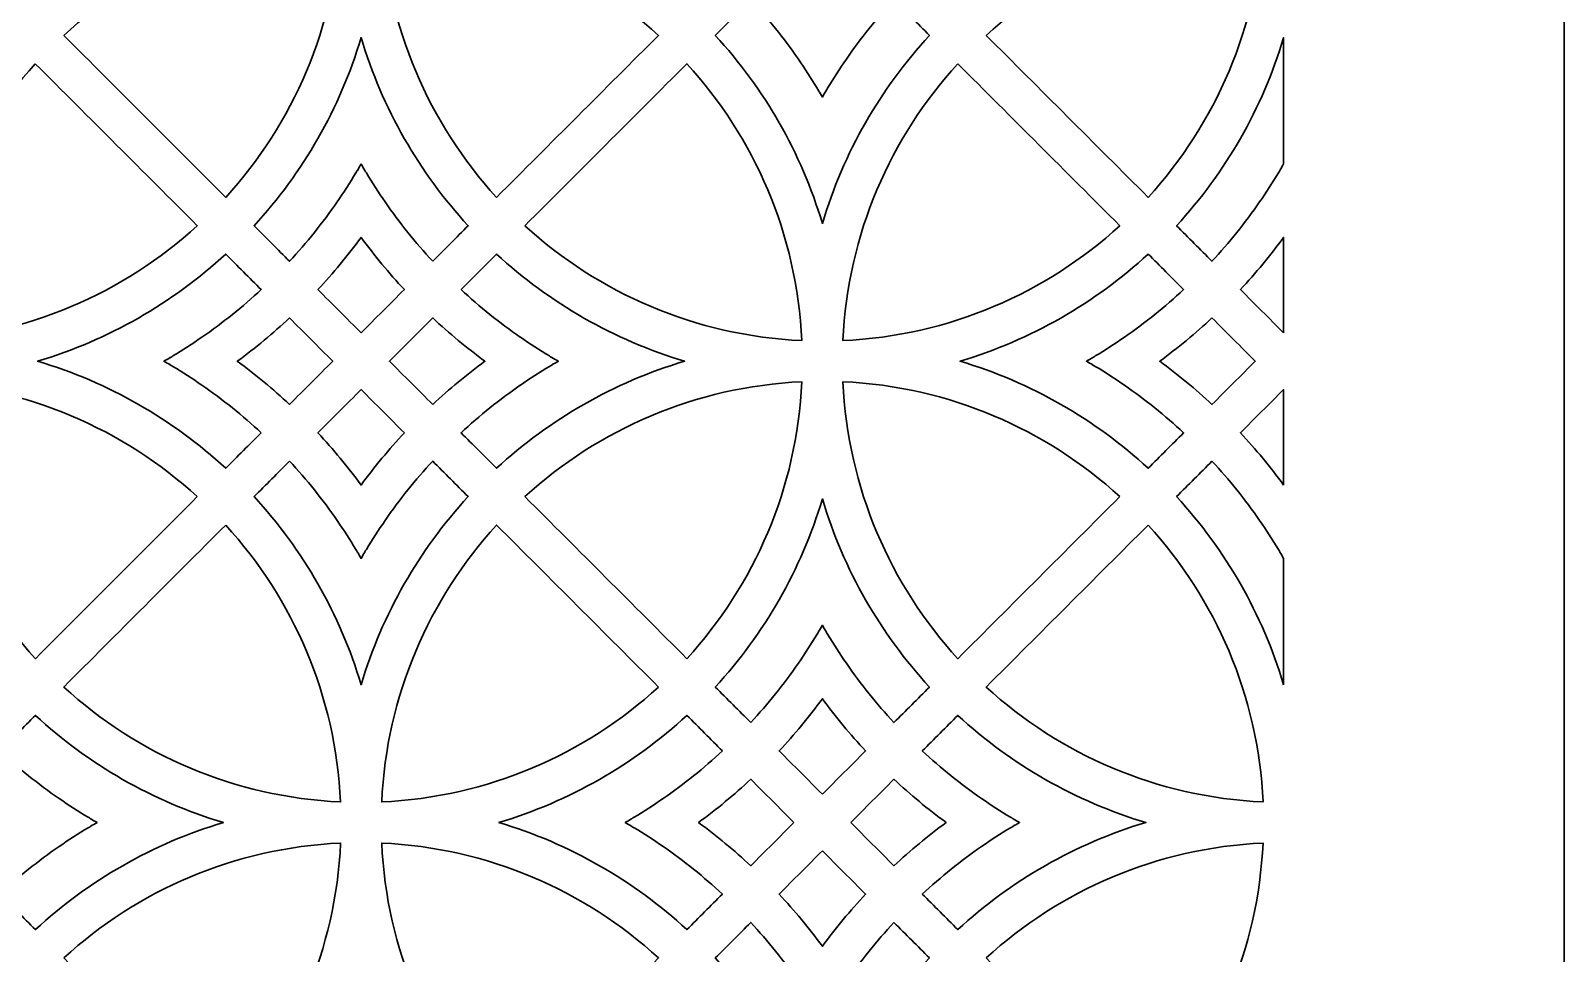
# Model space of a CAD drawing. Header units: centimetres. Extents: x 8 to 12.9, y -9 to 9.
# Drawn here: x 9.774 to 12.902, y -4.971 to -3.089 of the extents above; entities that cross this region are included whole.
import ezdxf

# ---------------------------------------------------------------- set-up
doc = ezdxf.new("R2010")
doc.units = ezdxf.units.CM
doc.header["$MEASUREMENT"] = 0
doc.layers.add('layer 1', color=7, linetype='Continuous')

msp = doc.modelspace()

# ---------------------------------------------------------------- linework, layer by layer
at = {"layer": 'layer 1', "color": 250, "lineweight": 30}
for points, knots in [([(12.90221, 9.00077), (11.26585, 9.00077), (9.62949, 9.00077), (7.99312, 9.00077), (7.99312, 9.00077), (7.99312, 3.53168), (7.99312, -1.93741), (7.99312, -7.4065), (7.99312, -7.4065), (7.99314, -7.4065), (7.99315, -7.4065), (7.99316, -7.4065), (7.99316, -7.4065), (7.99316, -7.93741), (7.99316, -8.46832), (7.99316, -8.99923), (7.99316, -8.99923), (8.18407, -8.99923), (8.37498, -8.99923), (8.56589, -8.99923), (8.56589, -8.99923), (8.56589, -8.91742), (8.56589, -8.8356), (8.56589, -8.75378), (8.56589, -8.75378), (8.76783, -8.75378), (8.96977, -8.75378), (9.17171, -8.75378), (9.17171, -8.75378), (9.17171, -8.5939), (9.17171, -8.43402), (9.17171, -8.27413), (9.17171, -8.27413), (9.25341, -8.27251), (9.33511, -8.27088), (9.4168, -8.26924), (9.4168, -8.26924), (9.43131, -8.31061), (9.45032, -8.34649), (9.48189, -8.37816), (9.48189, -8.37816), (9.5128, -8.40916), (9.54474, -8.42833), (9.58226, -8.43705), (9.58226, -8.43705), (9.63191, -8.4486), (9.68435, -8.44357), (9.72421, -8.4088), (9.72421, -8.4088), (9.76278, -8.37514), (9.78504, -8.32123), (9.79304, -8.2698), (9.79304, -8.2698), (9.81586, -8.27211), (9.83527, -8.27158), (9.85358, -8.26896), (9.85358, -8.26896), (9.94495, -8.25588), (9.9881, -8.19807), (9.99582, -8.11089), (9.99582, -8.11089), (9.99771, -8.08953), (9.9962, -8.06844), (9.98941, -8.04988), (9.98941, -8.04988), (9.99085, -8.05023), (9.99229, -8.05059), (9.99372, -8.05095), (9.99372, -8.05095), (10.02596, -8.0621), (10.0582, -8.07324), (10.09045, -8.08439), (10.09045, -8.08439), (10.10979, -8.28195), (10.26235, -8.43577), (10.44769, -8.43577), (10.44769, -8.43577), (10.63302, -8.43577), (10.78558, -8.28195), (10.80493, -8.08439), (10.80493, -8.08439), (10.83717, -8.07324), (10.86941, -8.0621), (10.90165, -8.05095), (10.90165, -8.05095), (10.90309, -8.05059), (10.90452, -8.05023), (10.90596, -8.04988), (10.90596, -8.04988), (10.89917, -8.06844), (10.89767, -8.08953), (10.89956, -8.11089), (10.89956, -8.11089), (10.90727, -8.19807), (10.95043, -8.25588), (11.04179, -8.26896), (11.04179, -8.26896), (11.0601, -8.27158), (11.07952, -8.27211), (11.10234, -8.2698), (11.10234, -8.2698), (11.11033, -8.32123), (11.13259, -8.37514), (11.17117, -8.4088), (11.17117, -8.4088), (11.21102, -8.44357), (11.26346, -8.4486), (11.31312, -8.43705), (11.31312, -8.43705), (11.35063, -8.42833), (11.38257, -8.40916), (11.41348, -8.37816), (11.41348, -8.37816), (11.44506, -8.34649), (11.46406, -8.31061), (11.47857, -8.26924), (11.47857, -8.26924), (11.56027, -8.27088), (11.64196, -8.27251), (11.72366, -8.27413), (11.72366, -8.27413), (11.72366, -8.43402), (11.72366, -8.5939), (11.72366, -8.75378), (11.72366, -8.75378), (11.9256, -8.75378), (12.12754, -8.75378), (12.32948, -8.75378), (12.32948, -8.75378), (12.32948, -8.8356), (12.32948, -8.91742), (12.32948, -8.99923), (12.32948, -8.99923), (12.52039, -8.99923), (12.7113, -8.99923), (12.90221, -8.99923), (12.90221, -8.99923), (12.90221, -8.46832), (12.90221, -7.93741), (12.90221, -7.4065), (12.90221, -7.4065), (12.90221, -1.93741), (12.90221, 3.53168), (12.90221, 9.00077)], [0, 0, 0, 0, 0.027027, 0.027027, 0.027027, 0.027027, 0.0540541, 0.0540541, 0.0540541, 0.0540541, 0.0810811, 0.0810811, 0.0810811, 0.0810811, 0.1081081, 0.1081081, 0.1081081, 0.1081081, 0.1351351, 0.1351351, 0.1351351, 0.1351351, 0.1621622, 0.1621622, 0.1621622, 0.1621622, 0.1891892, 0.1891892, 0.1891892, 0.1891892, 0.2162162, 0.2162162, 0.2162162, 0.2162162, 0.2432432, 0.2432432, 0.2432432, 0.2432432, 0.2702703, 0.2702703, 0.2702703, 0.2702703, 0.2972973, 0.2972973, 0.2972973, 0.2972973, 0.3243243, 0.3243243, 0.3243243, 0.3243243, 0.3513514, 0.3513514, 0.3513514, 0.3513514, 0.3783784, 0.3783784, 0.3783784, 0.3783784, 0.4054054, 0.4054054, 0.4054054, 0.4054054, 0.4324324, 0.4324324, 0.4324324, 0.4324324, 0.4594595, 0.4594595, 0.4594595, 0.4594595, 0.4864865, 0.4864865, 0.4864865, 0.4864865, 0.5135135, 0.5135135, 0.5135135, 0.5135135, 0.5405405, 0.5405405, 0.5405405, 0.5405405, 0.5675676, 0.5675676, 0.5675676, 0.5675676, 0.5945946, 0.5945946, 0.5945946, 0.5945946, 0.6216216, 0.6216216, 0.6216216, 0.6216216, 0.6486486, 0.6486486, 0.6486486, 0.6486486, 0.6756757, 0.6756757, 0.6756757, 0.6756757, 0.7027027, 0.7027027, 0.7027027, 0.7027027, 0.7297297, 0.7297297, 0.7297297, 0.7297297, 0.7567568, 0.7567568, 0.7567568, 0.7567568, 0.7837838, 0.7837838, 0.7837838, 0.7837838, 0.8108108, 0.8108108, 0.8108108, 0.8108108, 0.8378378, 0.8378378, 0.8378378, 0.8378378, 0.8648649, 0.8648649, 0.8648649, 0.8648649, 0.8918919, 0.8918919, 0.8918919, 0.8918919, 0.9189189, 0.9189189, 0.9189189, 0.9189189, 0.9459459, 0.9459459, 0.9459459, 0.9459459, 1, 1, 1, 1]), ([(9.84092, -3.09825), (9.95106, -3.20841), (10.06121, -3.31857), (10.17136, -3.42871), (10.17136, -3.42871), (10.30873, -3.2783), (10.39575, -3.08113), (10.40572, -2.86388), (10.40572, -2.86388), (10.18847, -2.87385), (9.99131, -2.96088), (9.84092, -3.09825)], [0, 0, 0, 0, 0.25, 0.25, 0.25, 0.25, 0.5, 0.5, 0.5, 0.5, 1, 1, 1, 1]), ([(10.72398, -3.42871), (10.83413, -3.31857), (10.94427, -3.20841), (11.05442, -3.09827), (11.05442, -3.09827), (10.90402, -2.96089), (10.70686, -2.87386), (10.48962, -2.86389), (10.48962, -2.86389), (10.49959, -3.08113), (10.5866, -3.2783), (10.72398, -3.42871)], [0, 0, 0, 0, 0.25, 0.25, 0.25, 0.25, 0.5, 0.5, 0.5, 0.5, 1, 1, 1, 1]), ([(11.72273, -3.09827), (11.83289, -3.20842), (11.94304, -3.31857), (12.05319, -3.42872), (12.05319, -3.42872), (12.19058, -3.27832), (12.27761, -3.08113), (12.28758, -2.86388), (12.28758, -2.86388), (12.07032, -2.87385), (11.87314, -2.96088), (11.72273, -3.09827)], [0, 0, 0, 0, 0.25, 0.25, 0.25, 0.25, 0.5, 0.5, 0.5, 0.5, 1, 1, 1, 1]), ([(11.53461, -3.02586), (11.55876, -3.05), (11.58291, -3.07415), (11.60705, -3.0983), (11.60705, -3.0983), (11.50741, -3.20654), (11.43176, -3.33723), (11.38861, -3.48192), (11.38861, -3.48192), (11.34544, -3.33721), (11.26978, -3.20653), (11.17012, -3.09828), (11.17012, -3.09828), (11.19427, -3.07413), (11.2184, -3.04999), (11.24254, -3.02586), (11.24254, -3.02586), (11.27768, -3.06373), (11.31015, -3.10412), (11.33964, -3.14673), (11.33964, -3.14673), (11.33965, -3.14673), (11.33966, -3.14673), (11.33966, -3.14673), (11.33966, -3.14673), (11.33967, -3.14674), (11.33967, -3.14674), (11.33967, -3.14674), (11.33967, -3.14674), (11.33966, -3.14676), (11.33965, -3.14677), (11.33964, -3.14679), (11.33964, -3.14679), (11.35301, -3.16612), (11.36581, -3.18587), (11.37794, -3.20607), (11.37794, -3.20607), (11.37889, -3.20764), (11.37983, -3.20921), (11.38076, -3.21079), (11.38076, -3.21079), (11.38086, -3.21094), (11.38094, -3.21108), (11.38103, -3.21123), (11.38103, -3.21123), (11.38357, -3.21553), (11.38609, -3.21984), (11.38857, -3.22417), (11.38857, -3.22417), (11.39106, -3.21984), (11.39358, -3.21553), (11.39613, -3.21125), (11.39613, -3.21125), (11.39622, -3.21108), (11.3963, -3.21094), (11.3964, -3.21079), (11.3964, -3.21079), (11.39733, -3.20921), (11.39827, -3.20764), (11.39921, -3.20607), (11.39921, -3.20607), (11.41135, -3.18587), (11.42414, -3.16612), (11.43752, -3.14679), (11.43752, -3.14679), (11.43751, -3.14677), (11.4375, -3.14676), (11.43748, -3.14674), (11.43748, -3.14674), (11.43748, -3.14674), (11.43748, -3.14673), (11.43748, -3.14673), (11.43748, -3.14673), (11.4375, -3.14673), (11.43751, -3.14673), (11.43752, -3.14673), (11.43752, -3.14673), (11.46701, -3.10412), (11.49947, -3.06373), (11.53461, -3.02586)], [0, 0, 0, 0, 0.047619, 0.047619, 0.047619, 0.047619, 0.0952381, 0.0952381, 0.0952381, 0.0952381, 0.1428571, 0.1428571, 0.1428571, 0.1428571, 0.1904762, 0.1904762, 0.1904762, 0.1904762, 0.2380952, 0.2380952, 0.2380952, 0.2380952, 0.2857143, 0.2857143, 0.2857143, 0.2857143, 0.3333333, 0.3333333, 0.3333333, 0.3333333, 0.3809524, 0.3809524, 0.3809524, 0.3809524, 0.4285714, 0.4285714, 0.4285714, 0.4285714, 0.4761905, 0.4761905, 0.4761905, 0.4761905, 0.5238095, 0.5238095, 0.5238095, 0.5238095, 0.5714286, 0.5714286, 0.5714286, 0.5714286, 0.6190476, 0.6190476, 0.6190476, 0.6190476, 0.6666667, 0.6666667, 0.6666667, 0.6666667, 0.7142857, 0.7142857, 0.7142857, 0.7142857, 0.7619048, 0.7619048, 0.7619048, 0.7619048, 0.8095238, 0.8095238, 0.8095238, 0.8095238, 0.8571429, 0.8571429, 0.8571429, 0.8571429, 0.9047619, 0.9047619, 0.9047619, 0.9047619, 1, 1, 1, 1]), ([(10.5937, -3.55897), (10.61784, -3.53485), (10.64197, -3.51071), (10.6661, -3.48659), (10.6661, -3.48659), (10.56648, -3.37833), (10.49084, -3.24767), (10.44767, -3.103), (10.44767, -3.103), (10.4045, -3.24767), (10.32886, -3.37833), (10.22923, -3.48658), (10.22923, -3.48658), (10.25336, -3.51071), (10.2775, -3.53485), (10.30164, -3.55897), (10.30164, -3.55897), (10.33677, -3.5211), (10.36922, -3.48071), (10.39872, -3.4381), (10.39872, -3.4381), (10.39872, -3.4381), (10.39874, -3.4381), (10.39874, -3.4381), (10.39874, -3.4381), (10.39874, -3.43809), (10.39873, -3.43808), (10.39872, -3.43806), (10.39872, -3.43806), (10.41209, -3.41874), (10.42489, -3.39898), (10.43702, -3.37879), (10.43702, -3.37879), (10.43797, -3.37722), (10.43891, -3.37564), (10.43984, -3.37406), (10.43984, -3.37406), (10.43994, -3.37392), (10.44002, -3.37377), (10.44011, -3.37362), (10.44011, -3.37362), (10.44266, -3.36933), (10.44518, -3.36501), (10.44765, -3.36068), (10.44765, -3.36068), (10.44765, -3.36068), (10.44765, -3.36068), (10.44765, -3.36068), (10.44765, -3.36068), (10.44765, -3.36068), (10.44767, -3.36068), (10.44767, -3.36068), (10.44767, -3.36068), (10.44767, -3.36068), (10.44767, -3.36068), (10.44767, -3.36068), (10.44767, -3.36068), (10.44767, -3.36068), (10.44767, -3.36068), (10.44767, -3.36068), (10.44767, -3.36068), (10.44767, -3.36068), (10.44767, -3.36068), (10.44767, -3.36068), (10.44767, -3.36068), (10.44767, -3.36068), (10.44767, -3.36068), (10.44767, -3.36068), (10.44767, -3.36068), (10.45016, -3.36501), (10.45268, -3.36933), (10.45523, -3.37362), (10.45523, -3.37362), (10.45531, -3.37377), (10.4554, -3.37392), (10.45549, -3.37406), (10.45549, -3.37406), (10.45642, -3.37564), (10.45737, -3.37722), (10.45831, -3.37879), (10.45831, -3.37879), (10.47045, -3.39898), (10.48324, -3.41874), (10.49662, -3.43806), (10.49662, -3.43806), (10.49661, -3.43808), (10.4966, -3.43809), (10.49658, -3.4381), (10.49658, -3.4381), (10.4966, -3.4381), (10.49661, -3.4381), (10.49662, -3.4381), (10.49662, -3.4381), (10.52611, -3.48071), (10.55858, -3.5211), (10.5937, -3.55897)], [0, 0, 0, 0, 0.04, 0.04, 0.04, 0.04, 0.08, 0.08, 0.08, 0.08, 0.12, 0.12, 0.12, 0.12, 0.16, 0.16, 0.16, 0.16, 0.2, 0.2, 0.2, 0.2, 0.24, 0.24, 0.24, 0.24, 0.28, 0.28, 0.28, 0.28, 0.32, 0.32, 0.32, 0.32, 0.36, 0.36, 0.36, 0.36, 0.4, 0.4, 0.4, 0.4, 0.44, 0.44, 0.44, 0.44, 0.48, 0.48, 0.48, 0.48, 0.52, 0.52, 0.52, 0.52, 0.56, 0.56, 0.56, 0.56, 0.6, 0.6, 0.6, 0.6, 0.64, 0.64, 0.64, 0.64, 0.68, 0.68, 0.68, 0.68, 0.72, 0.72, 0.72, 0.72, 0.76, 0.76, 0.76, 0.76, 0.8, 0.8, 0.8, 0.8, 0.84, 0.84, 0.84, 0.84, 0.88, 0.88, 0.88, 0.88, 0.92, 0.92, 0.92, 0.92, 1, 1, 1, 1]), ([(12.32949, -3.36068), (12.32949, -3.27479), (12.32949, -3.18891), (12.32949, -3.10304), (12.32949, -3.10304), (12.28632, -3.2477), (12.21069, -3.37837), (12.11107, -3.4866), (12.11107, -3.4866), (12.1352, -3.51073), (12.15932, -3.53485), (12.18345, -3.55898), (12.18345, -3.55898), (12.21858, -3.52111), (12.25104, -3.48071), (12.28054, -3.43811), (12.28054, -3.43811), (12.28054, -3.43811), (12.28056, -3.43811), (12.28058, -3.43811), (12.28058, -3.43811), (12.28056, -3.4381), (12.28054, -3.43808), (12.28054, -3.43806), (12.28054, -3.43806), (12.29391, -3.41874), (12.30671, -3.39898), (12.31884, -3.37879), (12.31884, -3.37879), (12.31979, -3.37722), (12.32073, -3.37564), (12.32166, -3.37407), (12.32166, -3.37407), (12.32176, -3.37392), (12.32184, -3.37377), (12.32192, -3.37362), (12.32192, -3.37362), (12.32448, -3.36933), (12.32699, -3.36501), (12.32948, -3.36068), (12.32948, -3.36068), (12.32948, -3.36068), (12.32948, -3.36068), (12.32948, -3.36068), (12.32948, -3.36068), (12.32949, -3.36068), (12.32949, -3.36068), (12.32949, -3.36068)], [0, 0, 0, 0, 0.0769231, 0.0769231, 0.0769231, 0.0769231, 0.1538462, 0.1538462, 0.1538462, 0.1538462, 0.2307692, 0.2307692, 0.2307692, 0.2307692, 0.3076923, 0.3076923, 0.3076923, 0.3076923, 0.3846154, 0.3846154, 0.3846154, 0.3846154, 0.4615385, 0.4615385, 0.4615385, 0.4615385, 0.5384615, 0.5384615, 0.5384615, 0.5384615, 0.6153846, 0.6153846, 0.6153846, 0.6153846, 0.6923077, 0.6923077, 0.6923077, 0.6923077, 0.7692308, 0.7692308, 0.7692308, 0.7692308, 0.8461538, 0.8461538, 0.8461538, 0.8461538, 1, 1, 1, 1]), ([(9.78305, -3.15612), (9.89321, -3.26627), (10.00335, -3.37642), (10.1135, -3.48656), (10.1135, -3.48656), (9.96309, -3.62393), (9.76593, -3.71096), (9.54867, -3.72092), (9.54867, -3.72092), (9.55865, -3.50368), (9.64568, -3.30651), (9.78305, -3.15612)], [0, 0, 0, 0, 0.25, 0.25, 0.25, 0.25, 0.5, 0.5, 0.5, 0.5, 1, 1, 1, 1]), ([(10.78184, -3.48656), (10.89198, -3.37642), (11.00214, -3.26627), (11.11227, -3.15612), (11.11227, -3.15612), (11.24966, -3.30651), (11.33669, -3.50368), (11.34666, -3.72093), (11.34666, -3.72093), (11.12941, -3.71096), (10.93224, -3.62393), (10.78184, -3.48656)], [0, 0, 0, 0, 0.25, 0.25, 0.25, 0.25, 0.5, 0.5, 0.5, 0.5, 1, 1, 1, 1]), ([(11.66489, -3.15612), (11.77503, -3.26628), (11.88519, -3.37642), (11.99533, -3.48658), (11.99533, -3.48658), (11.84494, -3.62397), (11.64775, -3.711), (11.43049, -3.72096), (11.43049, -3.72096), (11.44045, -3.5037), (11.52749, -3.30653), (11.66489, -3.15612)], [0, 0, 0, 0, 0.25, 0.25, 0.25, 0.25, 0.5, 0.5, 0.5, 0.5, 1, 1, 1, 1]), ([(10.35948, -3.61683), (10.38887, -3.64623), (10.41827, -3.67562), (10.44767, -3.70501), (10.44767, -3.70501), (10.47707, -3.67562), (10.50646, -3.64623), (10.53586, -3.61683), (10.53586, -3.61683), (10.50443, -3.58313), (10.47497, -3.54757), (10.44767, -3.51032), (10.44767, -3.51032), (10.42037, -3.54757), (10.39091, -3.58313), (10.35948, -3.61683)], [0, 0, 0, 0, 0.2, 0.2, 0.2, 0.2, 0.4, 0.4, 0.4, 0.4, 0.6, 0.6, 0.6, 0.6, 1, 1, 1, 1]), ([(12.32949, -3.70501), (12.32949, -3.64012), (12.32949, -3.57522), (12.32949, -3.51033), (12.32949, -3.51033), (12.30218, -3.54758), (12.27273, -3.58313), (12.2413, -3.61684), (12.2413, -3.61684), (12.27069, -3.64623), (12.30009, -3.67562), (12.32949, -3.70501)], [0, 0, 0, 0, 0.25, 0.25, 0.25, 0.25, 0.5, 0.5, 0.5, 0.5, 1, 1, 1, 1]), ([(10.24377, -3.90891), (10.21964, -3.93304), (10.19551, -3.95717), (10.17138, -3.98131), (10.17138, -3.98131), (10.06313, -3.88168), (9.93246, -3.80604), (9.7878, -3.76288), (9.7878, -3.76288), (9.93246, -3.71971), (10.06313, -3.64406), (10.17138, -3.54444), (10.17138, -3.54444), (10.19551, -3.56856), (10.21964, -3.5927), (10.24377, -3.61684), (10.24377, -3.61684), (10.2059, -3.65197), (10.1655, -3.68443), (10.1229, -3.71392), (10.1229, -3.71392), (10.1229, -3.71393), (10.1229, -3.71394), (10.1229, -3.71396), (10.1229, -3.71396), (10.12289, -3.71394), (10.12287, -3.71393), (10.12285, -3.71392), (10.12285, -3.71392), (10.10352, -3.7273), (10.08377, -3.74009), (10.06357, -3.75222), (10.06357, -3.75222), (10.062, -3.75318), (10.06043, -3.75411), (10.05886, -3.75504), (10.05886, -3.75504), (10.05871, -3.75514), (10.05856, -3.75523), (10.05842, -3.75531), (10.05842, -3.75531), (10.05411, -3.75786), (10.0498, -3.76038), (10.04547, -3.76286), (10.04547, -3.76286), (10.04547, -3.76286), (10.04547, -3.76286), (10.04547, -3.76286), (10.04547, -3.76286), (10.04547, -3.76286), (10.04547, -3.76287), (10.04547, -3.76287), (10.04547, -3.76287), (10.04547, -3.76287), (10.04547, -3.76287), (10.04548, -3.76288), (10.04548, -3.76288), (10.04547, -3.76288), (10.04547, -3.76288), (10.04547, -3.76288), (10.04547, -3.76288), (10.04547, -3.76288), (10.04547, -3.76288), (10.04547, -3.76288), (10.04547, -3.76288), (10.04547, -3.76288), (10.04547, -3.76288), (10.04547, -3.76288), (10.04547, -3.76288), (10.0498, -3.76537), (10.05411, -3.76788), (10.05841, -3.77043), (10.05841, -3.77043), (10.05856, -3.77051), (10.05871, -3.77061), (10.05886, -3.77069), (10.05886, -3.77069), (10.06044, -3.77162), (10.062, -3.77258), (10.06357, -3.77351), (10.06357, -3.77351), (10.08377, -3.78565), (10.10352, -3.79845), (10.12285, -3.81182), (10.12285, -3.81182), (10.12287, -3.81181), (10.12289, -3.8118), (10.1229, -3.81178), (10.1229, -3.81178), (10.1229, -3.8118), (10.1229, -3.81181), (10.1229, -3.81183), (10.1229, -3.81183), (10.16551, -3.84132), (10.2059, -3.87378), (10.24377, -3.90891)], [0, 0, 0, 0, 0.04, 0.04, 0.04, 0.04, 0.08, 0.08, 0.08, 0.08, 0.12, 0.12, 0.12, 0.12, 0.16, 0.16, 0.16, 0.16, 0.2, 0.2, 0.2, 0.2, 0.24, 0.24, 0.24, 0.24, 0.28, 0.28, 0.28, 0.28, 0.32, 0.32, 0.32, 0.32, 0.36, 0.36, 0.36, 0.36, 0.4, 0.4, 0.4, 0.4, 0.44, 0.44, 0.44, 0.44, 0.48, 0.48, 0.48, 0.48, 0.52, 0.52, 0.52, 0.52, 0.56, 0.56, 0.56, 0.56, 0.6, 0.6, 0.6, 0.6, 0.64, 0.64, 0.64, 0.64, 0.68, 0.68, 0.68, 0.68, 0.72, 0.72, 0.72, 0.72, 0.76, 0.76, 0.76, 0.76, 0.8, 0.8, 0.8, 0.8, 0.84, 0.84, 0.84, 0.84, 0.88, 0.88, 0.88, 0.88, 0.92, 0.92, 0.92, 0.92, 1, 1, 1, 1]), ([(10.65156, -3.61684), (10.6757, -3.5927), (10.69983, -3.56858), (10.72396, -3.54444), (10.72396, -3.54444), (10.83221, -3.64406), (10.96288, -3.71971), (11.10754, -3.76288), (11.10754, -3.76288), (10.96288, -3.80604), (10.83221, -3.88169), (10.72396, -3.98131), (10.72396, -3.98131), (10.69983, -3.95718), (10.6757, -3.93305), (10.65156, -3.90891), (10.65156, -3.90891), (10.68944, -3.87378), (10.72983, -3.84132), (10.77244, -3.81183), (10.77244, -3.81183), (10.77244, -3.81182), (10.77244, -3.8118), (10.77244, -3.81179), (10.77244, -3.81179), (10.77245, -3.8118), (10.77247, -3.81182), (10.77249, -3.81183), (10.77249, -3.81183), (10.79181, -3.79845), (10.81156, -3.78565), (10.83176, -3.77351), (10.83176, -3.77351), (10.83333, -3.77258), (10.83491, -3.77164), (10.83648, -3.7707), (10.83648, -3.7707), (10.83663, -3.77061), (10.83678, -3.77052), (10.83693, -3.77043), (10.83693, -3.77043), (10.84122, -3.76788), (10.84553, -3.76537), (10.84987, -3.76288), (10.84987, -3.76288), (10.84987, -3.76288), (10.84987, -3.76288), (10.84987, -3.76288), (10.84987, -3.76288), (10.84987, -3.76288), (10.84987, -3.76288), (10.84987, -3.76288), (10.84987, -3.76288), (10.84987, -3.76288), (10.84987, -3.76288), (10.84985, -3.76288), (10.84985, -3.76288), (10.84987, -3.76288), (10.84987, -3.76288), (10.84987, -3.76288), (10.84987, -3.76288), (10.84987, -3.76288), (10.84987, -3.76287), (10.84987, -3.76287), (10.84987, -3.76287), (10.84987, -3.76287), (10.84987, -3.76287), (10.84987, -3.76287), (10.84987, -3.76287), (10.84554, -3.76038), (10.84122, -3.75786), (10.83693, -3.75532), (10.83693, -3.75532), (10.83678, -3.75523), (10.83663, -3.75514), (10.83648, -3.75506), (10.83648, -3.75506), (10.83491, -3.75412), (10.83333, -3.75318), (10.83176, -3.75223), (10.83176, -3.75223), (10.81156, -3.7401), (10.79181, -3.7273), (10.77249, -3.71392), (10.77249, -3.71392), (10.77247, -3.71394), (10.77245, -3.71395), (10.77244, -3.71396), (10.77244, -3.71396), (10.77244, -3.71395), (10.77244, -3.71394), (10.77244, -3.71392), (10.77244, -3.71392), (10.72982, -3.68443), (10.68944, -3.65197), (10.65156, -3.61684)], [0, 0, 0, 0, 0.04, 0.04, 0.04, 0.04, 0.08, 0.08, 0.08, 0.08, 0.12, 0.12, 0.12, 0.12, 0.16, 0.16, 0.16, 0.16, 0.2, 0.2, 0.2, 0.2, 0.24, 0.24, 0.24, 0.24, 0.28, 0.28, 0.28, 0.28, 0.32, 0.32, 0.32, 0.32, 0.36, 0.36, 0.36, 0.36, 0.4, 0.4, 0.4, 0.4, 0.44, 0.44, 0.44, 0.44, 0.48, 0.48, 0.48, 0.48, 0.52, 0.52, 0.52, 0.52, 0.56, 0.56, 0.56, 0.56, 0.6, 0.6, 0.6, 0.6, 0.64, 0.64, 0.64, 0.64, 0.68, 0.68, 0.68, 0.68, 0.72, 0.72, 0.72, 0.72, 0.76, 0.76, 0.76, 0.76, 0.8, 0.8, 0.8, 0.8, 0.84, 0.84, 0.84, 0.84, 0.88, 0.88, 0.88, 0.88, 0.92, 0.92, 0.92, 0.92, 1, 1, 1, 1]), ([(12.05322, -3.54446), (12.07734, -3.56859), (12.10147, -3.59271), (12.12559, -3.61684), (12.12559, -3.61684), (12.08773, -3.65197), (12.04733, -3.68443), (12.00472, -3.71392), (12.00472, -3.71392), (12.00472, -3.71394), (12.00472, -3.71395), (12.00472, -3.71396), (12.00472, -3.71396), (12.00471, -3.71395), (12.00469, -3.71394), (12.00468, -3.71392), (12.00468, -3.71392), (11.98535, -3.7273), (11.96559, -3.7401), (11.9454, -3.75223), (11.9454, -3.75223), (11.94383, -3.75318), (11.94226, -3.75411), (11.94068, -3.75506), (11.94068, -3.75506), (11.94053, -3.75514), (11.94038, -3.75523), (11.94023, -3.75532), (11.94023, -3.75532), (11.93594, -3.75786), (11.93163, -3.76038), (11.92729, -3.76287), (11.92729, -3.76287), (11.9273, -3.76287), (11.9273, -3.76287), (11.9273, -3.76287), (11.9273, -3.76287), (11.9273, -3.76287), (11.9273, -3.76287), (11.9273, -3.76287), (11.9273, -3.76287), (11.9273, -3.76288), (11.9273, -3.76288), (11.9273, -3.76288), (11.9273, -3.76288), (11.9273, -3.76288), (11.9273, -3.76288), (11.9273, -3.76288), (11.9273, -3.76288), (11.9273, -3.76288), (11.9273, -3.76288), (11.9273, -3.76288), (11.9273, -3.76288), (11.9273, -3.76288), (11.9273, -3.76288), (11.9273, -3.76288), (11.9273, -3.76288), (11.93163, -3.76537), (11.93594, -3.76788), (11.94023, -3.77043), (11.94023, -3.77043), (11.94038, -3.77052), (11.94053, -3.77061), (11.94068, -3.7707), (11.94068, -3.7707), (11.94226, -3.77164), (11.94383, -3.77258), (11.9454, -3.77351), (11.9454, -3.77351), (11.96559, -3.78565), (11.98535, -3.79845), (12.00468, -3.81183), (12.00468, -3.81183), (12.00469, -3.81182), (12.00471, -3.8118), (12.00472, -3.81179), (12.00472, -3.81179), (12.00472, -3.8118), (12.00472, -3.81182), (12.00472, -3.81183), (12.00472, -3.81183), (12.04733, -3.84132), (12.08772, -3.87379), (12.12559, -3.90892), (12.12559, -3.90892), (12.10147, -3.93304), (12.07734, -3.95717), (12.05321, -3.9813), (12.05321, -3.9813), (11.94496, -3.88167), (11.81428, -3.80605), (11.66962, -3.76288), (11.66962, -3.76288), (11.8143, -3.71971), (11.94496, -3.64408), (12.05322, -3.54446)], [0, 0, 0, 0, 0.04, 0.04, 0.04, 0.04, 0.08, 0.08, 0.08, 0.08, 0.12, 0.12, 0.12, 0.12, 0.16, 0.16, 0.16, 0.16, 0.2, 0.2, 0.2, 0.2, 0.24, 0.24, 0.24, 0.24, 0.28, 0.28, 0.28, 0.28, 0.32, 0.32, 0.32, 0.32, 0.36, 0.36, 0.36, 0.36, 0.4, 0.4, 0.4, 0.4, 0.44, 0.44, 0.44, 0.44, 0.48, 0.48, 0.48, 0.48, 0.52, 0.52, 0.52, 0.52, 0.56, 0.56, 0.56, 0.56, 0.6, 0.6, 0.6, 0.6, 0.64, 0.64, 0.64, 0.64, 0.68, 0.68, 0.68, 0.68, 0.72, 0.72, 0.72, 0.72, 0.76, 0.76, 0.76, 0.76, 0.8, 0.8, 0.8, 0.8, 0.84, 0.84, 0.84, 0.84, 0.88, 0.88, 0.88, 0.88, 0.92, 0.92, 0.92, 0.92, 1, 1, 1, 1]), ([(10.30163, -3.67468), (10.33102, -3.70408), (10.36042, -3.73347), (10.38981, -3.76288), (10.38981, -3.76288), (10.36042, -3.79227), (10.33102, -3.82167), (10.30163, -3.85106), (10.30163, -3.85106), (10.26793, -3.81963), (10.23237, -3.79017), (10.19512, -3.76288), (10.19512, -3.76288), (10.23237, -3.73557), (10.26793, -3.70611), (10.30163, -3.67468)], [0, 0, 0, 0, 0.2, 0.2, 0.2, 0.2, 0.4, 0.4, 0.4, 0.4, 0.6, 0.6, 0.6, 0.6, 1, 1, 1, 1]), ([(10.59371, -3.85106), (10.56432, -3.82167), (10.53492, -3.79227), (10.50552, -3.76288), (10.50552, -3.76288), (10.53492, -3.73348), (10.56432, -3.70408), (10.59371, -3.67469), (10.59371, -3.67469), (10.62741, -3.70612), (10.66298, -3.73558), (10.70022, -3.76288), (10.70022, -3.76288), (10.66298, -3.79018), (10.62741, -3.81963), (10.59371, -3.85106)], [0, 0, 0, 0, 0.2, 0.2, 0.2, 0.2, 0.4, 0.4, 0.4, 0.4, 0.6, 0.6, 0.6, 0.6, 1, 1, 1, 1]), ([(12.18345, -3.67469), (12.21284, -3.70408), (12.24223, -3.73348), (12.27163, -3.76288), (12.27163, -3.76288), (12.24223, -3.79228), (12.21284, -3.82167), (12.18345, -3.85106), (12.18345, -3.85106), (12.14975, -3.81963), (12.11418, -3.79017), (12.07694, -3.76288), (12.07694, -3.76288), (12.11418, -3.73558), (12.14975, -3.70612), (12.18345, -3.67469)], [0, 0, 0, 0, 0.2, 0.2, 0.2, 0.2, 0.4, 0.4, 0.4, 0.4, 0.6, 0.6, 0.6, 0.6, 1, 1, 1, 1]), ([(10.1135, -4.03918), (10.00335, -4.14933), (9.89321, -4.25947), (9.78307, -4.36963), (9.78307, -4.36963), (9.64568, -4.21923), (9.55865, -4.02207), (9.54867, -3.80482), (9.54867, -3.80482), (9.76593, -3.81479), (9.9631, -3.90181), (10.1135, -4.03918)], [0, 0, 0, 0, 0.25, 0.25, 0.25, 0.25, 0.5, 0.5, 0.5, 0.5, 1, 1, 1, 1]), ([(11.11228, -4.36963), (11.00214, -4.25948), (10.89198, -4.14933), (10.78184, -4.03918), (10.78184, -4.03918), (10.93224, -3.90182), (11.12941, -3.81479), (11.34666, -3.80482), (11.34666, -3.80482), (11.3367, -4.02207), (11.24966, -4.21923), (11.11228, -4.36963)], [0, 0, 0, 0, 0.25, 0.25, 0.25, 0.25, 0.5, 0.5, 0.5, 0.5, 1, 1, 1, 1]), ([(11.99533, -4.03918), (11.88519, -4.14933), (11.77503, -4.25947), (11.66489, -4.36963), (11.66489, -4.36963), (11.52749, -4.21923), (11.44045, -4.02205), (11.43049, -3.80479), (11.43049, -3.80479), (11.64775, -3.81475), (11.84494, -3.90179), (11.99533, -4.03918)], [0, 0, 0, 0, 0.25, 0.25, 0.25, 0.25, 0.5, 0.5, 0.5, 0.5, 1, 1, 1, 1]), ([(10.53586, -3.90892), (10.50647, -3.87952), (10.47707, -3.85013), (10.44767, -3.82073), (10.44767, -3.82073), (10.41827, -3.85013), (10.38888, -3.87952), (10.35949, -3.90892), (10.35949, -3.90892), (10.39092, -3.94262), (10.42038, -3.97818), (10.44767, -4.01543), (10.44767, -4.01543), (10.47497, -3.97818), (10.50443, -3.94262), (10.53586, -3.90892)], [0, 0, 0, 0, 0.2, 0.2, 0.2, 0.2, 0.4, 0.4, 0.4, 0.4, 0.6, 0.6, 0.6, 0.6, 1, 1, 1, 1]), ([(12.32949, -4.01542), (12.32949, -3.95052), (12.32949, -3.88563), (12.32949, -3.82074), (12.32949, -3.82074), (12.30009, -3.85013), (12.27069, -3.87952), (12.2413, -3.90892), (12.2413, -3.90892), (12.27273, -3.94262), (12.30218, -3.97817), (12.32949, -4.01542)], [0, 0, 0, 0, 0.25, 0.25, 0.25, 0.25, 0.5, 0.5, 0.5, 0.5, 1, 1, 1, 1]), ([(10.30164, -3.96676), (10.2775, -3.9909), (10.25336, -4.01504), (10.22923, -4.03916), (10.22923, -4.03916), (10.32886, -4.14742), (10.4045, -4.27808), (10.44767, -4.42275), (10.44767, -4.42275), (10.49084, -4.27808), (10.56648, -4.14742), (10.6661, -4.03916), (10.6661, -4.03916), (10.64197, -4.01504), (10.61784, -3.9909), (10.59371, -3.96676), (10.59371, -3.96676), (10.55858, -4.00465), (10.52611, -4.04503), (10.49662, -4.08764), (10.49662, -4.08764), (10.49662, -4.08764), (10.4966, -4.08764), (10.49659, -4.08764), (10.49659, -4.08764), (10.4966, -4.08765), (10.49661, -4.08767), (10.49662, -4.08769), (10.49662, -4.08769), (10.48324, -4.10701), (10.47045, -4.12677), (10.45831, -4.14696), (10.45831, -4.14696), (10.45737, -4.14853), (10.45642, -4.15011), (10.4555, -4.15168), (10.4555, -4.15168), (10.45541, -4.15183), (10.45532, -4.15198), (10.45523, -4.15213), (10.45523, -4.15213), (10.45268, -4.15642), (10.45016, -4.16074), (10.44768, -4.16507), (10.44768, -4.16507), (10.44768, -4.16507), (10.44768, -4.16507), (10.44768, -4.16507), (10.44768, -4.16507), (10.44768, -4.16507), (10.44767, -4.16507), (10.44767, -4.16507), (10.44767, -4.16507), (10.44767, -4.16507), (10.44767, -4.16507), (10.44767, -4.16507), (10.44767, -4.16507), (10.44767, -4.16507), (10.44767, -4.16507), (10.44767, -4.16507), (10.44767, -4.16507), (10.44767, -4.16507), (10.44767, -4.16507), (10.44767, -4.16507), (10.44767, -4.16507), (10.44767, -4.16507), (10.44767, -4.16507), (10.44767, -4.16507), (10.44767, -4.16507), (10.44518, -4.16074), (10.44266, -4.15642), (10.44012, -4.15213), (10.44012, -4.15213), (10.44003, -4.15198), (10.43994, -4.15183), (10.43984, -4.15168), (10.43984, -4.15168), (10.43891, -4.15011), (10.43797, -4.14853), (10.43703, -4.14696), (10.43703, -4.14696), (10.42489, -4.12677), (10.4121, -4.10701), (10.39872, -4.08769), (10.39872, -4.08769), (10.39873, -4.08767), (10.39874, -4.08765), (10.39876, -4.08764), (10.39876, -4.08764), (10.39874, -4.08764), (10.39873, -4.08764), (10.39872, -4.08764), (10.39872, -4.08764), (10.36923, -4.04503), (10.33677, -4.00465), (10.30164, -3.96676)], [0, 0, 0, 0, 0.04, 0.04, 0.04, 0.04, 0.08, 0.08, 0.08, 0.08, 0.12, 0.12, 0.12, 0.12, 0.16, 0.16, 0.16, 0.16, 0.2, 0.2, 0.2, 0.2, 0.24, 0.24, 0.24, 0.24, 0.28, 0.28, 0.28, 0.28, 0.32, 0.32, 0.32, 0.32, 0.36, 0.36, 0.36, 0.36, 0.4, 0.4, 0.4, 0.4, 0.44, 0.44, 0.44, 0.44, 0.48, 0.48, 0.48, 0.48, 0.52, 0.52, 0.52, 0.52, 0.56, 0.56, 0.56, 0.56, 0.6, 0.6, 0.6, 0.6, 0.64, 0.64, 0.64, 0.64, 0.68, 0.68, 0.68, 0.68, 0.72, 0.72, 0.72, 0.72, 0.76, 0.76, 0.76, 0.76, 0.8, 0.8, 0.8, 0.8, 0.84, 0.84, 0.84, 0.84, 0.88, 0.88, 0.88, 0.88, 0.92, 0.92, 0.92, 0.92, 1, 1, 1, 1]), ([(12.32949, -4.42274), (12.32949, -4.33685), (12.32949, -4.25096), (12.32949, -4.16507), (12.32949, -4.16507), (12.32949, -4.16507), (12.32949, -4.16507), (12.32948, -4.16507), (12.32948, -4.16507), (12.32948, -4.16507), (12.32948, -4.16507), (12.32948, -4.16507), (12.32948, -4.16507), (12.327, -4.16074), (12.32448, -4.15643), (12.32194, -4.15213), (12.32194, -4.15213), (12.32184, -4.15198), (12.32176, -4.15183), (12.32167, -4.15168), (12.32167, -4.15168), (12.32073, -4.15011), (12.31979, -4.14853), (12.31884, -4.14696), (12.31884, -4.14696), (12.30671, -4.12677), (12.29391, -4.10701), (12.28054, -4.08769), (12.28054, -4.08769), (12.28055, -4.08767), (12.28056, -4.08765), (12.28057, -4.08764), (12.28057, -4.08764), (12.28056, -4.08764), (12.28054, -4.08764), (12.28054, -4.08764), (12.28054, -4.08764), (12.25104, -4.04503), (12.21858, -4.00465), (12.18345, -3.96678), (12.18345, -3.96678), (12.15932, -3.9909), (12.1352, -4.01503), (12.11106, -4.03916), (12.11106, -4.03916), (12.21069, -4.1474), (12.28632, -4.27807), (12.32949, -4.42274)], [0, 0, 0, 0, 0.0769231, 0.0769231, 0.0769231, 0.0769231, 0.1538462, 0.1538462, 0.1538462, 0.1538462, 0.2307692, 0.2307692, 0.2307692, 0.2307692, 0.3076923, 0.3076923, 0.3076923, 0.3076923, 0.3846154, 0.3846154, 0.3846154, 0.3846154, 0.4615385, 0.4615385, 0.4615385, 0.4615385, 0.5384615, 0.5384615, 0.5384615, 0.5384615, 0.6153846, 0.6153846, 0.6153846, 0.6153846, 0.6923077, 0.6923077, 0.6923077, 0.6923077, 0.7692308, 0.7692308, 0.7692308, 0.7692308, 0.8461538, 0.8461538, 0.8461538, 0.8461538, 1, 1, 1, 1]), ([(11.24256, -4.4999), (11.21841, -4.47576), (11.19428, -4.45163), (11.17014, -4.42749), (11.17014, -4.42749), (11.26979, -4.31923), (11.34545, -4.18854), (11.38861, -4.04383), (11.38861, -4.04383), (11.43177, -4.18852), (11.50741, -4.3192), (11.60705, -4.42746), (11.60705, -4.42746), (11.58291, -4.4516), (11.55876, -4.47576), (11.53461, -4.4999), (11.53461, -4.4999), (11.49947, -4.46202), (11.46701, -4.42162), (11.43752, -4.379), (11.43752, -4.379), (11.43751, -4.379), (11.4375, -4.379), (11.43748, -4.379), (11.43748, -4.379), (11.43748, -4.379), (11.43748, -4.379), (11.43748, -4.379), (11.43748, -4.379), (11.4375, -4.37899), (11.43751, -4.37898), (11.43752, -4.37896), (11.43752, -4.37896), (11.42414, -4.35963), (11.41135, -4.33988), (11.39921, -4.31968), (11.39921, -4.31968), (11.39827, -4.31811), (11.39733, -4.31654), (11.3964, -4.31496), (11.3964, -4.31496), (11.3963, -4.31481), (11.39622, -4.31466), (11.39613, -4.31452), (11.39613, -4.31452), (11.39358, -4.31022), (11.39106, -4.30591), (11.38857, -4.30157), (11.38857, -4.30157), (11.38609, -4.30591), (11.38357, -4.31022), (11.38103, -4.31452), (11.38103, -4.31452), (11.38094, -4.31466), (11.38086, -4.31481), (11.38076, -4.31496), (11.38076, -4.31496), (11.37983, -4.31654), (11.37889, -4.31811), (11.37794, -4.31968), (11.37794, -4.31968), (11.36581, -4.33987), (11.35301, -4.35963), (11.33964, -4.37896), (11.33964, -4.37896), (11.33965, -4.37898), (11.33966, -4.37899), (11.33967, -4.379), (11.33967, -4.379), (11.33967, -4.379), (11.33967, -4.379), (11.33966, -4.379), (11.33966, -4.379), (11.33966, -4.379), (11.33965, -4.379), (11.33964, -4.379), (11.33964, -4.379), (11.31015, -4.42162), (11.27769, -4.46202), (11.24256, -4.4999)], [0, 0, 0, 0, 0.047619, 0.047619, 0.047619, 0.047619, 0.0952381, 0.0952381, 0.0952381, 0.0952381, 0.1428571, 0.1428571, 0.1428571, 0.1428571, 0.1904762, 0.1904762, 0.1904762, 0.1904762, 0.2380952, 0.2380952, 0.2380952, 0.2380952, 0.2857143, 0.2857143, 0.2857143, 0.2857143, 0.3333333, 0.3333333, 0.3333333, 0.3333333, 0.3809524, 0.3809524, 0.3809524, 0.3809524, 0.4285714, 0.4285714, 0.4285714, 0.4285714, 0.4761905, 0.4761905, 0.4761905, 0.4761905, 0.5238095, 0.5238095, 0.5238095, 0.5238095, 0.5714286, 0.5714286, 0.5714286, 0.5714286, 0.6190476, 0.6190476, 0.6190476, 0.6190476, 0.6666667, 0.6666667, 0.6666667, 0.6666667, 0.7142857, 0.7142857, 0.7142857, 0.7142857, 0.7619048, 0.7619048, 0.7619048, 0.7619048, 0.8095238, 0.8095238, 0.8095238, 0.8095238, 0.8571429, 0.8571429, 0.8571429, 0.8571429, 0.9047619, 0.9047619, 0.9047619, 0.9047619, 1, 1, 1, 1]), ([(10.17136, -4.09704), (10.06121, -4.20718), (9.95106, -4.31734), (9.84092, -4.42748), (9.84092, -4.42748), (9.99131, -4.56486), (10.18847, -4.65189), (10.40572, -4.66186), (10.40572, -4.66186), (10.39575, -4.44461), (10.30873, -4.24745), (10.17136, -4.09704)], [0, 0, 0, 0, 0.25, 0.25, 0.25, 0.25, 0.5, 0.5, 0.5, 0.5, 1, 1, 1, 1]), ([(11.05442, -4.42748), (10.94428, -4.31734), (10.83413, -4.20718), (10.72398, -4.09704), (10.72398, -4.09704), (10.5866, -4.24745), (10.49959, -4.44461), (10.48962, -4.66187), (10.48962, -4.66187), (10.70687, -4.6519), (10.90403, -4.56487), (11.05442, -4.42748)], [0, 0, 0, 0, 0.25, 0.25, 0.25, 0.25, 0.5, 0.5, 0.5, 0.5, 1, 1, 1, 1]), ([(12.05319, -4.09703), (11.94304, -4.20718), (11.83289, -4.31734), (11.72273, -4.42748), (11.72273, -4.42748), (11.87314, -4.56487), (12.07032, -4.6519), (12.28758, -4.66187), (12.28758, -4.66187), (12.27761, -4.44461), (12.19057, -4.24743), (12.05319, -4.09703)], [0, 0, 0, 0, 0.25, 0.25, 0.25, 0.25, 0.5, 0.5, 0.5, 0.5, 1, 1, 1, 1]), ([(11.38859, -4.64593), (11.35918, -4.61653), (11.32979, -4.58714), (11.3004, -4.55775), (11.3004, -4.55775), (11.33181, -4.52406), (11.36127, -4.4885), (11.38856, -4.45127), (11.38856, -4.45127), (11.38856, -4.45127), (11.38856, -4.45127), (11.38856, -4.45126), (11.38856, -4.45126), (11.38857, -4.45125), (11.38857, -4.45125), (11.38857, -4.45123), (11.38857, -4.45123), (11.38859, -4.45125), (11.38859, -4.45125), (11.3886, -4.45126), (11.3886, -4.45126), (11.3886, -4.45126), (11.3886, -4.45127), (11.3886, -4.45127), (11.3886, -4.45127), (11.41589, -4.4885), (11.44535, -4.52405), (11.47677, -4.55774), (11.47677, -4.55774), (11.44737, -4.58713), (11.41797, -4.61653), (11.38859, -4.64593)], [0, 0, 0, 0, 0.1111111, 0.1111111, 0.1111111, 0.1111111, 0.2222222, 0.2222222, 0.2222222, 0.2222222, 0.3333333, 0.3333333, 0.3333333, 0.3333333, 0.4444444, 0.4444444, 0.4444444, 0.4444444, 0.5555556, 0.5555556, 0.5555556, 0.5555556, 0.6666667, 0.6666667, 0.6666667, 0.6666667, 0.7777778, 0.7777778, 0.7777778, 0.7777778, 1, 1, 1, 1]), ([(9.71065, -4.84981), (9.73479, -4.87397), (9.75894, -4.89811), (9.78309, -4.92226), (9.78309, -4.92226), (9.89134, -4.82261), (10.02202, -4.74697), (10.16671, -4.70381), (10.16671, -4.70381), (10.02201, -4.66064), (9.89132, -4.58498), (9.78307, -4.48534), (9.78307, -4.48534), (9.75892, -4.50947), (9.73479, -4.53361), (9.71065, -4.55775), (9.71065, -4.55775), (9.74853, -4.59289), (9.78892, -4.62535), (9.83153, -4.65485), (9.83153, -4.65485), (9.83153, -4.65485), (9.83153, -4.65486), (9.83153, -4.65488), (9.83153, -4.65488), (9.83153, -4.65488), (9.83153, -4.65488), (9.83154, -4.65488), (9.83154, -4.65488), (9.83156, -4.65487), (9.83157, -4.65485), (9.83159, -4.65485), (9.83159, -4.65485), (9.85092, -4.66822), (9.87067, -4.68101), (9.89087, -4.69315), (9.89087, -4.69315), (9.89244, -4.6941), (9.89401, -4.69503), (9.89559, -4.69596), (9.89559, -4.69596), (9.89574, -4.69606), (9.89588, -4.69614), (9.89603, -4.69623), (9.89603, -4.69623), (9.90033, -4.69878), (9.90464, -4.7013), (9.90897, -4.70378), (9.90897, -4.70378), (9.90464, -4.70627), (9.90033, -4.70878), (9.89603, -4.71133), (9.89603, -4.71133), (9.89588, -4.71142), (9.89574, -4.71151), (9.89559, -4.7116), (9.89559, -4.7116), (9.89401, -4.71254), (9.89244, -4.71348), (9.89087, -4.71442), (9.89087, -4.71442), (9.87067, -4.72655), (9.85092, -4.73935), (9.83159, -4.75272), (9.83159, -4.75272), (9.83157, -4.75271), (9.83156, -4.75271), (9.83154, -4.75269), (9.83154, -4.75269), (9.83153, -4.75269), (9.83153, -4.75269), (9.83153, -4.7527), (9.83153, -4.7527), (9.83153, -4.75271), (9.83153, -4.75271), (9.83153, -4.75272), (9.83153, -4.75272), (9.78892, -4.78222), (9.74853, -4.81467), (9.71065, -4.84981)], [0, 0, 0, 0, 0.047619, 0.047619, 0.047619, 0.047619, 0.0952381, 0.0952381, 0.0952381, 0.0952381, 0.1428571, 0.1428571, 0.1428571, 0.1428571, 0.1904762, 0.1904762, 0.1904762, 0.1904762, 0.2380952, 0.2380952, 0.2380952, 0.2380952, 0.2857143, 0.2857143, 0.2857143, 0.2857143, 0.3333333, 0.3333333, 0.3333333, 0.3333333, 0.3809524, 0.3809524, 0.3809524, 0.3809524, 0.4285714, 0.4285714, 0.4285714, 0.4285714, 0.4761905, 0.4761905, 0.4761905, 0.4761905, 0.5238095, 0.5238095, 0.5238095, 0.5238095, 0.5714286, 0.5714286, 0.5714286, 0.5714286, 0.6190476, 0.6190476, 0.6190476, 0.6190476, 0.6666667, 0.6666667, 0.6666667, 0.6666667, 0.7142857, 0.7142857, 0.7142857, 0.7142857, 0.7619048, 0.7619048, 0.7619048, 0.7619048, 0.8095238, 0.8095238, 0.8095238, 0.8095238, 0.8571429, 0.8571429, 0.8571429, 0.8571429, 0.9047619, 0.9047619, 0.9047619, 0.9047619, 1, 1, 1, 1]), ([(11.18469, -4.55776), (11.16056, -4.53361), (11.13643, -4.50948), (11.11228, -4.48535), (11.11228, -4.48535), (11.00403, -4.585), (10.87334, -4.66065), (10.72863, -4.70381), (10.72863, -4.70381), (10.87332, -4.74697), (11.004, -4.82261), (11.11226, -4.92226), (11.11226, -4.92226), (11.1364, -4.89811), (11.16055, -4.87397), (11.18469, -4.84981), (11.18469, -4.84981), (11.14682, -4.81467), (11.10642, -4.78222), (11.0638, -4.75272), (11.0638, -4.75272), (11.0638, -4.75271), (11.0638, -4.75271), (11.0638, -4.75269), (11.0638, -4.75269), (11.0638, -4.75269), (11.0638, -4.75269), (11.0638, -4.75269), (11.0638, -4.75269), (11.06379, -4.75271), (11.06377, -4.75271), (11.06375, -4.75273), (11.06375, -4.75273), (11.04443, -4.73935), (11.02467, -4.72655), (11.00447, -4.71442), (11.00447, -4.71442), (11.0029, -4.71348), (11.00133, -4.71254), (10.99975, -4.7116), (10.99975, -4.7116), (10.9996, -4.71151), (10.99945, -4.71142), (10.99931, -4.71133), (10.99931, -4.71133), (10.99501, -4.70878), (10.9907, -4.70627), (10.98637, -4.70379), (10.98637, -4.70379), (10.9907, -4.7013), (10.99501, -4.69878), (10.99931, -4.69623), (10.99931, -4.69623), (10.99945, -4.69614), (10.9996, -4.69606), (10.99975, -4.69596), (10.99975, -4.69596), (11.00133, -4.69503), (11.0029, -4.6941), (11.00447, -4.69315), (11.00447, -4.69315), (11.02467, -4.68101), (11.04442, -4.66822), (11.06375, -4.65485), (11.06375, -4.65485), (11.06376, -4.65485), (11.06379, -4.65487), (11.0638, -4.65488), (11.0638, -4.65488), (11.0638, -4.65488), (11.0638, -4.65488), (11.0638, -4.65488), (11.0638, -4.65488), (11.0638, -4.65487), (11.0638, -4.65485), (11.0638, -4.65485), (11.0638, -4.65485), (11.10642, -4.62535), (11.14682, -4.59289), (11.18469, -4.55776)], [0, 0, 0, 0, 0.047619, 0.047619, 0.047619, 0.047619, 0.0952381, 0.0952381, 0.0952381, 0.0952381, 0.1428571, 0.1428571, 0.1428571, 0.1428571, 0.1904762, 0.1904762, 0.1904762, 0.1904762, 0.2380952, 0.2380952, 0.2380952, 0.2380952, 0.2857143, 0.2857143, 0.2857143, 0.2857143, 0.3333333, 0.3333333, 0.3333333, 0.3333333, 0.3809524, 0.3809524, 0.3809524, 0.3809524, 0.4285714, 0.4285714, 0.4285714, 0.4285714, 0.4761905, 0.4761905, 0.4761905, 0.4761905, 0.5238095, 0.5238095, 0.5238095, 0.5238095, 0.5714286, 0.5714286, 0.5714286, 0.5714286, 0.6190476, 0.6190476, 0.6190476, 0.6190476, 0.6666667, 0.6666667, 0.6666667, 0.6666667, 0.7142857, 0.7142857, 0.7142857, 0.7142857, 0.7619048, 0.7619048, 0.7619048, 0.7619048, 0.8095238, 0.8095238, 0.8095238, 0.8095238, 0.8571429, 0.8571429, 0.8571429, 0.8571429, 0.9047619, 0.9047619, 0.9047619, 0.9047619, 1, 1, 1, 1]), ([(11.59247, -4.84981), (11.6166, -4.87395), (11.64073, -4.89809), (11.66488, -4.92223), (11.66488, -4.92223), (11.77313, -4.82257), (11.90382, -4.74693), (12.04854, -4.70376), (12.04854, -4.70376), (11.90385, -4.6606), (11.77315, -4.58495), (11.6649, -4.48531), (11.6649, -4.48531), (11.64076, -4.50945), (11.61662, -4.53361), (11.59247, -4.55776), (11.59247, -4.55776), (11.63034, -4.59289), (11.67074, -4.62536), (11.71335, -4.65485), (11.71335, -4.65485), (11.71335, -4.65486), (11.71335, -4.65487), (11.71335, -4.65488), (11.71335, -4.65488), (11.71335, -4.65488), (11.71335, -4.65488), (11.71335, -4.65488), (11.71335, -4.65488), (11.71337, -4.65487), (11.71339, -4.65485), (11.71341, -4.65485), (11.71341, -4.65485), (11.73273, -4.66822), (11.75249, -4.68101), (11.77269, -4.69315), (11.77269, -4.69315), (11.77426, -4.6941), (11.77583, -4.69503), (11.77741, -4.69598), (11.77741, -4.69598), (11.77756, -4.69606), (11.77769, -4.69615), (11.77785, -4.69624), (11.77785, -4.69624), (11.78215, -4.69879), (11.78646, -4.7013), (11.79079, -4.70379), (11.79079, -4.70379), (11.78646, -4.70627), (11.78215, -4.70878), (11.77785, -4.71134), (11.77785, -4.71134), (11.77769, -4.71142), (11.77756, -4.71151), (11.77741, -4.71161), (11.77741, -4.71161), (11.77583, -4.71254), (11.77426, -4.71348), (11.77269, -4.71442), (11.77269, -4.71442), (11.75249, -4.72655), (11.73273, -4.73935), (11.71341, -4.75273), (11.71341, -4.75273), (11.71339, -4.75271), (11.71337, -4.75271), (11.71335, -4.75269), (11.71335, -4.75269), (11.71335, -4.75269), (11.71335, -4.75269), (11.71335, -4.7527), (11.71335, -4.7527), (11.71335, -4.75271), (11.71335, -4.75271), (11.71335, -4.75272), (11.71335, -4.75272), (11.67074, -4.78222), (11.63034, -4.81467), (11.59247, -4.84981)], [0, 0, 0, 0, 0.047619, 0.047619, 0.047619, 0.047619, 0.0952381, 0.0952381, 0.0952381, 0.0952381, 0.1428571, 0.1428571, 0.1428571, 0.1428571, 0.1904762, 0.1904762, 0.1904762, 0.1904762, 0.2380952, 0.2380952, 0.2380952, 0.2380952, 0.2857143, 0.2857143, 0.2857143, 0.2857143, 0.3333333, 0.3333333, 0.3333333, 0.3333333, 0.3809524, 0.3809524, 0.3809524, 0.3809524, 0.4285714, 0.4285714, 0.4285714, 0.4285714, 0.4761905, 0.4761905, 0.4761905, 0.4761905, 0.5238095, 0.5238095, 0.5238095, 0.5238095, 0.5714286, 0.5714286, 0.5714286, 0.5714286, 0.6190476, 0.6190476, 0.6190476, 0.6190476, 0.6666667, 0.6666667, 0.6666667, 0.6666667, 0.7142857, 0.7142857, 0.7142857, 0.7142857, 0.7619048, 0.7619048, 0.7619048, 0.7619048, 0.8095238, 0.8095238, 0.8095238, 0.8095238, 0.8571429, 0.8571429, 0.8571429, 0.8571429, 0.9047619, 0.9047619, 0.9047619, 0.9047619, 1, 1, 1, 1]), ([(11.33072, -4.70379), (11.30133, -4.6744), (11.27194, -4.645), (11.24254, -4.6156), (11.24254, -4.6156), (11.20885, -4.64702), (11.1733, -4.67647), (11.13607, -4.70376), (11.13607, -4.70376), (11.13606, -4.70376), (11.13606, -4.70376), (11.13606, -4.70376), (11.13606, -4.70376), (11.13605, -4.70377), (11.13604, -4.70378), (11.13603, -4.70378), (11.13603, -4.70378), (11.13604, -4.70379), (11.13605, -4.7038), (11.13606, -4.7038), (11.13606, -4.7038), (11.13606, -4.7038), (11.13606, -4.7038), (11.13606, -4.7038), (11.13606, -4.7038), (11.1733, -4.7311), (11.20885, -4.76055), (11.24254, -4.79197), (11.24254, -4.79197), (11.27193, -4.76258), (11.30133, -4.73318), (11.33072, -4.70379)], [0, 0, 0, 0, 0.1111111, 0.1111111, 0.1111111, 0.1111111, 0.2222222, 0.2222222, 0.2222222, 0.2222222, 0.3333333, 0.3333333, 0.3333333, 0.3333333, 0.4444444, 0.4444444, 0.4444444, 0.4444444, 0.5555556, 0.5555556, 0.5555556, 0.5555556, 0.6666667, 0.6666667, 0.6666667, 0.6666667, 0.7777778, 0.7777778, 0.7777778, 0.7777778, 1, 1, 1, 1]), ([(11.44644, -4.70379), (11.47583, -4.73318), (11.50523, -4.76257), (11.53463, -4.79197), (11.53463, -4.79197), (11.56831, -4.76055), (11.60386, -4.7311), (11.6411, -4.7038), (11.6411, -4.7038), (11.6411, -4.7038), (11.6411, -4.7038), (11.6411, -4.7038), (11.6411, -4.7038), (11.64111, -4.7038), (11.64112, -4.7038), (11.64112, -4.70379), (11.64112, -4.70379), (11.64112, -4.70378), (11.64111, -4.70377), (11.6411, -4.70376), (11.6411, -4.70376), (11.6411, -4.70376), (11.6411, -4.70377), (11.6411, -4.70377), (11.6411, -4.70377), (11.60386, -4.67648), (11.56831, -4.64702), (11.53463, -4.6156), (11.53463, -4.6156), (11.50523, -4.645), (11.47583, -4.67439), (11.44644, -4.70379)], [0, 0, 0, 0, 0.1111111, 0.1111111, 0.1111111, 0.1111111, 0.2222222, 0.2222222, 0.2222222, 0.2222222, 0.3333333, 0.3333333, 0.3333333, 0.3333333, 0.4444444, 0.4444444, 0.4444444, 0.4444444, 0.5555556, 0.5555556, 0.5555556, 0.5555556, 0.6666667, 0.6666667, 0.6666667, 0.6666667, 0.7777778, 0.7777778, 0.7777778, 0.7777778, 1, 1, 1, 1]), ([(9.84092, -4.98009), (9.95108, -5.09024), (10.06122, -5.20039), (10.17137, -5.31054), (10.17137, -5.31054), (10.30876, -5.16014), (10.3958, -4.96296), (10.40576, -4.74569), (10.40576, -4.74569), (10.1885, -4.75567), (9.99133, -4.84269), (9.84092, -4.98009)], [0, 0, 0, 0, 0.25, 0.25, 0.25, 0.25, 0.5, 0.5, 0.5, 0.5, 1, 1, 1, 1]), ([(10.72397, -5.31053), (10.83413, -5.20039), (10.94427, -5.09024), (11.05442, -4.98009), (11.05442, -4.98009), (10.90402, -4.84271), (10.70685, -4.75567), (10.48959, -4.7457), (10.48959, -4.7457), (10.49955, -4.96295), (10.58659, -5.16014), (10.72397, -5.31053)], [0, 0, 0, 0, 0.25, 0.25, 0.25, 0.25, 0.5, 0.5, 0.5, 0.5, 1, 1, 1, 1]), ([(11.72273, -4.98008), (11.83288, -5.09023), (11.94303, -5.20038), (12.05317, -5.31053), (12.05317, -5.31053), (12.19055, -5.16013), (12.27758, -4.96295), (12.28754, -4.7457), (12.28754, -4.7457), (12.0703, -4.75567), (11.87313, -4.84271), (11.72273, -4.98008)], [0, 0, 0, 0, 0.25, 0.25, 0.25, 0.25, 0.5, 0.5, 0.5, 0.5, 1, 1, 1, 1]), ([(11.38857, -4.76164), (11.41797, -4.79104), (11.44737, -4.82043), (11.47677, -4.84983), (11.47677, -4.84983), (11.44535, -4.88352), (11.4159, -4.91907), (11.3886, -4.9563), (11.3886, -4.9563), (11.3886, -4.95631), (11.3886, -4.95631), (11.3886, -4.95631), (11.3886, -4.95631), (11.38859, -4.95632), (11.38859, -4.95633), (11.38859, -4.95634), (11.38859, -4.95634), (11.38857, -4.95633), (11.38857, -4.95632), (11.38856, -4.95631), (11.38856, -4.95631), (11.38856, -4.95631), (11.38856, -4.95631), (11.38857, -4.95631), (11.38857, -4.95631), (11.36127, -4.91907), (11.33181, -4.88352), (11.30039, -4.84983), (11.30039, -4.84983), (11.32978, -4.82043), (11.35918, -4.79104), (11.38857, -4.76164)], [0, 0, 0, 0, 0.1111111, 0.1111111, 0.1111111, 0.1111111, 0.2222222, 0.2222222, 0.2222222, 0.2222222, 0.3333333, 0.3333333, 0.3333333, 0.3333333, 0.4444444, 0.4444444, 0.4444444, 0.4444444, 0.5555556, 0.5555556, 0.5555556, 0.5555556, 0.6666667, 0.6666667, 0.6666667, 0.6666667, 0.7777778, 0.7777778, 0.7777778, 0.7777778, 1, 1, 1, 1]), ([(11.5346, -4.90767), (11.55875, -4.9318), (11.58288, -4.95594), (11.60702, -4.98008), (11.60702, -4.98008), (11.50737, -5.08833), (11.43171, -5.21903), (11.38855, -5.36374), (11.38855, -5.36374), (11.34539, -5.21905), (11.26975, -5.08835), (11.17011, -4.98012), (11.17011, -4.98012), (11.19425, -4.95596), (11.2184, -4.93182), (11.24256, -4.90767), (11.24256, -4.90767), (11.27769, -4.94555), (11.31015, -4.98595), (11.33964, -5.02856), (11.33964, -5.02856), (11.33965, -5.02856), (11.33966, -5.02856), (11.33967, -5.02856), (11.33967, -5.02856), (11.33967, -5.02856), (11.33967, -5.02856), (11.33967, -5.02856), (11.33967, -5.02856), (11.33966, -5.02858), (11.33965, -5.0286), (11.33964, -5.02862), (11.33964, -5.02862), (11.35302, -5.04794), (11.36581, -5.06769), (11.37795, -5.08789), (11.37795, -5.08789), (11.37889, -5.08946), (11.37983, -5.09104), (11.38076, -5.09261), (11.38076, -5.09261), (11.38086, -5.09276), (11.38095, -5.09291), (11.38103, -5.09306), (11.38103, -5.09306), (11.38357, -5.09735), (11.3861, -5.10166), (11.38859, -5.106), (11.38859, -5.106), (11.39107, -5.10167), (11.39358, -5.09735), (11.39613, -5.09306), (11.39613, -5.09306), (11.39622, -5.09291), (11.3963, -5.09276), (11.3964, -5.09261), (11.3964, -5.09261), (11.39733, -5.09104), (11.39827, -5.08946), (11.39922, -5.08789), (11.39922, -5.08789), (11.41135, -5.06769), (11.42414, -5.04794), (11.43752, -5.02862), (11.43752, -5.02862), (11.43751, -5.0286), (11.4375, -5.02858), (11.43748, -5.02856), (11.43748, -5.02856), (11.43748, -5.02856), (11.43748, -5.02856), (11.4375, -5.02856), (11.4375, -5.02856), (11.4375, -5.02856), (11.43751, -5.02856), (11.43752, -5.02856), (11.43752, -5.02856), (11.46701, -4.98595), (11.49947, -4.94555), (11.5346, -4.90767)], [0, 0, 0, 0, 0.047619, 0.047619, 0.047619, 0.047619, 0.0952381, 0.0952381, 0.0952381, 0.0952381, 0.1428571, 0.1428571, 0.1428571, 0.1428571, 0.1904762, 0.1904762, 0.1904762, 0.1904762, 0.2380952, 0.2380952, 0.2380952, 0.2380952, 0.2857143, 0.2857143, 0.2857143, 0.2857143, 0.3333333, 0.3333333, 0.3333333, 0.3333333, 0.3809524, 0.3809524, 0.3809524, 0.3809524, 0.4285714, 0.4285714, 0.4285714, 0.4285714, 0.4761905, 0.4761905, 0.4761905, 0.4761905, 0.5238095, 0.5238095, 0.5238095, 0.5238095, 0.5714286, 0.5714286, 0.5714286, 0.5714286, 0.6190476, 0.6190476, 0.6190476, 0.6190476, 0.6666667, 0.6666667, 0.6666667, 0.6666667, 0.7142857, 0.7142857, 0.7142857, 0.7142857, 0.7619048, 0.7619048, 0.7619048, 0.7619048, 0.8095238, 0.8095238, 0.8095238, 0.8095238, 0.8571429, 0.8571429, 0.8571429, 0.8571429, 0.9047619, 0.9047619, 0.9047619, 0.9047619, 1, 1, 1, 1])]:
    msp.add_open_spline(points, degree=3, knots=knots, dxfattribs=at)

doc.saveas('drawing.dxf')
